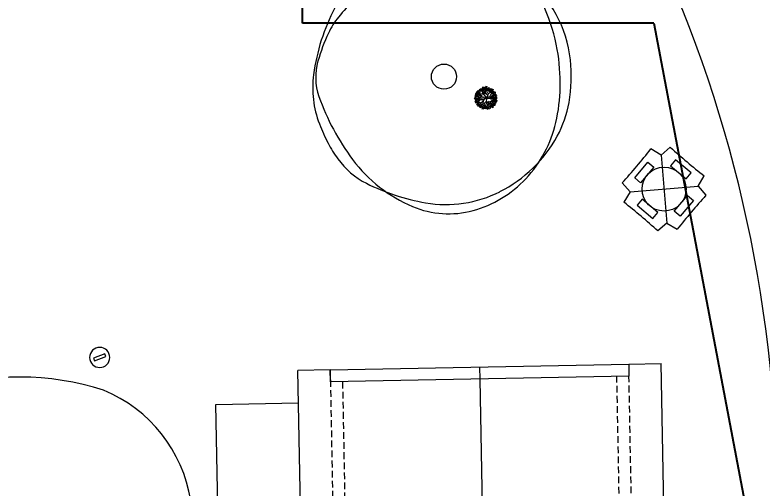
# Model space of a CAD drawing. Extents: x 2080 to 102394, y 2071 to 93424.
# Drawn here: x 88081 to 88637, y 80015 to 80368 of the extents above; entities that cross this region are included whole.
import ezdxf

# ---------------------------------------------------------------- set-up
doc = ezdxf.new("R2010")
doc.units = 0
doc.header["$LTSCALE"] = 20
doc.header["$MEASUREMENT"] = 0
doc.linetypes.add('HIDDEN', pattern=[0.375, 0.25, -0.125])
for name, color, linetype in [('ELEC', 11, 'Continuous'), ('PLANTS', 3, 'Continuous'), ('road', 2, 'Continuous'), ('Roof lilne', 31, 'Continuous'), ('wall', 13, 'Continuous')]:
    doc.layers.add(name, color=color, linetype=linetype)
for name, color, linetype, lineweight in [('fence', 13, 'FENCELINE2', 40), ('Mango tree', 96, 'Continuous', 5), ('tree', 60, 'Continuous', 0)]:
    doc.layers.add(name, color=color, linetype=linetype, lineweight=lineweight)
doc.linetypes.add('FENCELINE2', pattern='A,0.25,-0.1,[132,ltypeshp.shx,S=0.1,R=0,X=-0.1,Y=0],-0.1,1', length=1.45)

# ---------------------------------------------------------------- blocks, each defined once
blk = doc.blocks.new('TREE')
at = {"layer": 'tree', "linetype": 'ByBlock'}
for p, q in [((-0.47, 0.529), (-0.375, 0.452)), ((-0.47, 0.486), (-0.384, 0.511)), ((-0.468, 0.369), (-0.453, 0.476)), ((-0.437, 0.456), (-0.423, 0.564)), ((-0.314, 0.437), (-0.412, 0.488)), ((-0.314, 0.437), (-0.398, 0.504)), ((-0.388, 0.355), (-0.374, 0.462)), ((-0.365, 0.37), (-0.351, 0.477)), ((-0.362, 0.522), (-0.276, 0.546)), ((-0.361, 0.564), (-0.266, 0.488)), ((-0.329, 0.492), (-0.314, 0.599)), ((-0.306, 0.575), (-0.22, 0.6)), ((-0.29, 0.511), (-0.303, 0.57)), ((-0.206, 0.427), (-0.29, 0.511)), ((-0.273, 0.545), (-0.259, 0.653)), ((-0.224, 0.58), (-0.128, 0.503)), ((-0.224, 0.537), (-0.138, 0.562)), ((-0.207, 0.433), (-0.217, 0.605)), ((-0.205, 0.66), (-0.11, 0.584)), ((-0.205, 0.617), (-0.119, 0.642)), ((-0.191, 0.507), (-0.177, 0.615)), ((-0.172, 0.588), (-0.158, 0.695)), ((-0.14, 0.483), (-0.144, 0.522)), ((-0.112, 0.385), (-0.14, 0.483)), ((-0.135, 0.66), (-0.04, 0.584)), ((-0.135, 0.617), (-0.049, 0.642)), ((-0.118, 0.513), (-0.032, 0.538)), ((-0.117, 0.556), (-0.022, 0.479)), ((-0.103, 0.588), (-0.088, 0.695)), ((-0.089, 0.461), (-0.087, 0.635)), ((-0.081, 0.379), (-0.089, 0.461)), ((-0.085, 0.483), (-0.071, 0.591)), ((-0.063, 0.631), (0.032, 0.555)), ((-0.063, 0.588), (0.023, 0.613)), ((-0.055, 0.643), (-0.052, 0.59)), ((-0.052, 0.59), (-0.011, 0.48)), ((-0.047, 0.644), (-0.047, 0.611)), ((-0.042, 0.6), (-0.035, 0.643)), ((-0.005, 0.464), (-0.042, 0.6)), ((-0.033, 0.707), (0.062, 0.63)), ((-0.033, 0.664), (0.053, 0.689)), ((-0.03, 0.559), (-0.016, 0.666)), ((-0.026, 0.376), (-0.012, 0.483)), ((-0.009, 0.399), (-0.005, 0.464)), ((-0.003, 0.515), (0.083, 0.54)), ((-0.002, 0.558), (0.093, 0.481)), ((0, 0.398), (0.001, 0.473)), ((0.001, 0.473), (0.029, 0.592)), ((0.039, 0.586), (0.006, 0.477)), ((0.017, 0.613), (0.103, 0.638)), ((0.018, 0.656), (0.113, 0.579)), ((0.029, 0.592), (0.023, 0.645)), ((0.03, 0.485), (0.044, 0.593)), ((0.035, 0.641), (0.033, 0.588)), ((0.044, 0.637), (0.039, 0.586)), ((0.05, 0.583), (0.064, 0.691)), ((0.15, 0.552), (0.105, 0.639)), ((0.123, 0.629), (0.219, 0.552)), ((0.123, 0.586), (0.209, 0.611)), ((0.177, 0.413), (0.15, 0.552)), ((0.156, 0.556), (0.17, 0.664)), ((0.163, 0.545), (0.224, 0.6)), ((0.169, 0.409), (0.163, 0.545)), ((0.181, 0.406), (0.226, 0.503)), ((0.189, 0.465), (0.284, 0.388)), ((0.205, 0.587), (0.301, 0.511)), ((0.205, 0.544), (0.291, 0.569)), ((0.221, 0.392), (0.235, 0.5)), ((0.226, 0.503), (0.287, 0.569)), ((0.238, 0.515), (0.252, 0.622)), ((0.246, 0.432), (0.332, 0.456)), ((0.247, 0.474), (0.342, 0.398)), ((0.265, 0.373), (0.282, 0.487)), ((0.274, 0.368), (0.285, 0.482)), ((0.279, 0.402), (0.293, 0.509)), ((0.282, 0.487), (0.332, 0.535)), ((0.297, 0.5), (0.383, 0.525)), ((0.298, 0.543), (0.393, 0.466)), ((0.33, 0.47), (0.344, 0.578)), ((0.357, 0.405), (0.397, 0.482)), ((0.373, 0.553), (0.468, 0.477)), ((0.373, 0.511), (0.459, 0.535)), ((0.405, 0.481), (0.42, 0.589)), ((0.41, 0.471), (0.505, 0.395)), ((0.442, 0.399), (0.456, 0.507)), ((0.547, 0.373), (0.561, 0.48)), ((-0.696, 0.067), (-0.61, 0.091)), ((-0.695, 0.109), (-0.6, 0.033)), ((-0.674, 0.161), (-0.588, 0.186)), ((-0.673, 0.204), (-0.578, 0.127)), ((-0.663, 0.037), (-0.649, 0.145)), ((-0.551, 0.034), (-0.643, -0.019)), ((-0.641, 0.132), (-0.626, 0.239)), ((-0.554, 0.036), (-0.634, 0.064)), ((-0.624, 0.307), (-0.538, 0.332)), ((-0.623, 0.35), (-0.528, 0.273)), ((-0.52, 0.114), (-0.622, 0.141)), ((-0.617, 0.009), (-0.522, -0.068)), ((-0.603, 0.078), (-0.517, 0.103)), ((-0.602, 0.121), (-0.507, 0.045)), ((-0.601, 0.221), (-0.506, 0.145)), ((-0.601, 0.179), (-0.515, 0.203)), ((-0.591, 0.277), (-0.577, 0.385)), ((-0.585, -0.064), (-0.571, 0.044)), ((-0.509, 0.25), (-0.584, 0.249)), ((-0.57, 0.049), (-0.556, 0.156)), ((-0.568, 0.149), (-0.554, 0.256)), ((-0.565, 0.242), (-0.479, 0.267)), ((-0.564, 0.285), (-0.469, 0.209)), ((-0.478, 0.18), (-0.563, 0.306)), ((-0.561, 0.308), (-0.547, 0.415)), ((-0.443, 0.057), (-0.551, 0.034)), ((-0.543, 0.367), (-0.457, 0.391)), ((-0.542, 0.409), (-0.447, 0.333)), ((-0.532, 0.213), (-0.518, 0.32)), ((-0.449, 0.308), (-0.531, 0.364)), ((-0.48, 0.328), (-0.524, 0.371)), ((-0.459, 0.055), (-0.523, 0.114)), ((-0.444, 0.06), (-0.52, 0.114)), ((-0.518, 0.024), (-0.423, -0.053)), ((-0.518, -0.019), (-0.433, 0.006)), ((-0.481, 0.182), (-0.517, 0.182)), ((-0.475, 0.329), (-0.514, 0.378)), ((-0.51, 0.337), (-0.496, 0.444)), ((-0.476, 0.233), (-0.509, 0.25)), ((-0.501, 0.398), (-0.415, 0.423)), ((-0.5, 0.441), (-0.405, 0.364)), ((-0.452, 0.377), (-0.492, 0.415)), ((-0.486, -0.048), (-0.471, 0.059)), ((-0.422, 0.097), (-0.478, 0.18)), ((-0.395, 0.219), (-0.476, 0.233)), ((-0.354, 0.341), (-0.452, 0.377)), ((-0.39, 0.223), (-0.449, 0.308)), ((-0.447, 0.273), (-0.351, 0.196)), ((-0.447, 0.23), (-0.361, 0.255)), ((-0.407, 0.225), (-0.445, 0.305)), ((-0.4, 0.037), (-0.443, 0.057)), ((-0.41, 0.046), (-0.425, 0.1)), ((-0.393, 0.041), (-0.422, 0.097)), ((-0.414, 0.2), (-0.4, 0.308)), ((-0.207, 0.033), (-0.4, 0.037)), ((-0.398, 0.399), (-0.312, 0.424)), ((-0.397, 0.442), (-0.302, 0.366)), ((-0.235, 0.3), (-0.39, 0.307)), ((-0.299, 0.218), (-0.39, 0.223)), ((-0.228, 0.012), (-0.389, 0.033)), ((-0.295, 0.373), (-0.384, 0.406)), ((-0.284, 0.274), (-0.354, 0.341)), ((-0.26, 0.197), (-0.339, 0.217)), ((-0.21, 0.018), (-0.329, -0.041)), ((-0.132, 0.037), (-0.324, -0.049)), ((-0.295, 0.371), (-0.314, 0.437)), ((-0.312, 0.273), (-0.217, 0.196)), ((-0.312, 0.23), (-0.227, 0.255)), ((-0.262, 0.214), (-0.299, 0.218)), ((-0.252, 0.302), (-0.298, 0.373)), ((-0.233, 0.303), (-0.295, 0.371)), ((-0.26, 0.236), (-0.284, 0.274)), ((-0.214, 0.023), (-0.282, 0.029)), ((-0.28, 0.2), (-0.265, 0.308)), ((-0.274, 0.404), (-0.179, 0.328)), ((-0.274, 0.361), (-0.188, 0.386)), ((-0.248, 0.16), (-0.262, 0.214)), ((-0.243, 0.166), (-0.26, 0.236)), ((-0.156, 0.05), (-0.248, 0.16)), ((-0.128, 0.063), (-0.243, 0.166)), ((-0.241, 0.332), (-0.227, 0.439)), ((-0.236, 0.178), (-0.14, 0.101)), ((-0.236, 0.135), (-0.15, 0.16)), ((-0.122, 0.26), (-0.233, 0.303)), ((-0.141, 0.058), (-0.223, 0.145)), ((-0.12, 0.397), (-0.213, 0.432)), ((-0.201, 0.034), (-0.21, 0.018)), ((-0.108, 0.377), (-0.206, 0.427)), ((-0.203, 0.106), (-0.189, 0.213)), ((-0.127, 0.055), (-0.201, 0.034)), ((-0.126, 0.049), (-0.197, 0.023)), ((-0.123, 0.268), (-0.192, 0.36)), ((0, 0), (-0.132, 0.037)), ((0, 0), (-0.126, 0.049)), ((-0.08, 0.211), (-0.122, 0.263)), ((-0.075, 0.181), (-0.122, 0.26)), ((-0.038, 0.025), (-0.118, 0.056)), ((-0.075, 0.245), (-0.108, 0.377)), ((-0.106, 0.295), (-0.02, 0.319)), ((-0.105, 0.337), (-0.01, 0.261)), ((-0.095, 0.334), (-0.081, 0.379)), ((-0.083, 0.292), (-0.09, 0.349)), ((-0.077, 0.189), (-0.075, 0.245)), ((-0.062, 0.105), (-0.077, 0.189)), ((-0.055, 0.145), (-0.076, 0.201)), ((-0.073, 0.265), (-0.058, 0.372)), ((-0.042, 0.069), (-0.062, 0.105)), ((-0.061, 0.128), (-0.023, 0.204)), ((-0.056, 0.1), (-0.061, 0.128)), ((-0.059, 0.448), (0.036, 0.372)), ((-0.059, 0.406), (0.027, 0.43)), ((-0.013, 0.029), (-0.058, 0.078)), ((0.006, 0.047), (-0.056, 0.1)), ((-0.003, 0.034), (-0.042, 0.069)), ((-0.005, 0.03), (-0.038, 0.025)), ((0, 0.003), (-0.026, -0.046)), ((-0.019, 0.017), (-0.002, 0.014)), ((0, 0.003), (-0.014, -0.047)), ((0.069, 0.306), (-0.009, 0.399)), ((0.04, 0.032), (-0.005, 0.03)), ((-0.002, 0.014), (0.04, 0.032)), ((0.07, 0.32), (0, 0.398)), ((0, 0), (0.044, 0.025)), ((0, 0), (0.091, -0.073)), ((0, 0), (0.139, -0.009)), ((0.002, 0.037), (0.098, 0.216)), ((0.016, 0.04), (0.088, 0.177)), ((0.043, 0.047), (0.016, 0.04)), ((0.088, 0.177), (0.038, 0.06)), ((0.099, 0.176), (0.043, 0.047)), ((0.044, 0.025), (0.111, 0.187)), ((0.046, 0.011), (0.134, 0.001)), ((0.092, 0.251), (0.069, 0.306)), ((0.106, 0.27), (0.07, 0.32)), ((0.075, 0.363), (0.171, 0.286)), ((0.075, 0.32), (0.161, 0.345)), ((0.097, 0.224), (0.092, 0.251)), ((0.098, 0.216), (0.099, 0.176)), ((0.106, 0.267), (0.141, 0.293)), ((0.106, 0.239), (0.143, 0.282)), ((0.111, 0.187), (0.106, 0.239)), ((0.108, 0.29), (0.122, 0.398)), ((0.134, 0.001), (0.198, 0.023)), ((0.139, -0.009), (0.204, 0.018)), ((0.141, 0.293), (0.169, 0.409)), ((0.143, 0.282), (0.177, 0.413)), ((0.146, 0.28), (0.235, 0.3)), ((0.233, 0.311), (0.147, 0.288)), ((0.171, 0.245), (0.266, 0.168)), ((0.188, 0.422), (0.274, 0.447)), ((0.219, 0.164), (0.188, 0.228)), ((0.188, 0.228), (0.219, 0.13)), ((0.198, 0.023), (0.21, 0.064)), ((0.203, 0.172), (0.217, 0.28)), ((0.204, 0.018), (0.217, 0.054)), ((0.208, 0.013), (0.249, 0.015)), ((0.21, 0.064), (0.221, 0.147)), ((0.214, 0.023), (0.246, 0.017)), ((0.217, 0.054), (0.23, 0.163)), ((0.219, 0.161), (0.256, 0.226)), ((0.23, 0.163), (0.264, 0.224)), ((0.235, 0.3), (0.267, 0.359)), ((0.246, 0.017), (0.311, 0.048)), ((0.249, 0.312), (0.344, 0.236)), ((0.249, 0.269), (0.335, 0.294)), ((0.249, 0.015), (0.323, 0.041)), ((0.258, 0.229), (0.331, 0.294)), ((0.264, 0.224), (0.401, 0.242)), ((0.267, 0.359), (0.357, 0.405)), ((0.282, 0.24), (0.296, 0.347)), ((0.311, 0.048), (0.336, 0.133)), ((0.317, 0.046), (0.389, 0.033)), ((0.331, 0.373), (0.417, 0.398)), ((0.331, 0.294), (0.411, 0.316)), ((0.332, 0.416), (0.427, 0.34)), ((0.336, 0.133), (0.424, 0.159)), ((0.343, 0.291), (0.426, 0.31)), ((0.364, 0.344), (0.378, 0.451)), ((0.387, 0.266), (0.402, 0.373)), ((0.389, 0.033), (0.456, 0.05)), ((0.394, 0.036), (0.45, 0.001)), ((0.401, 0.242), (0.545, 0.235)), ((0.403, 0.15), (0.428, 0.151)), ((0.409, 0.429), (0.495, 0.453)), ((0.411, 0.316), (0.458, 0.439)), ((0.412, 0.313), (0.536, 0.357)), ((0.418, 0.213), (0.513, 0.137)), ((0.418, 0.17), (0.504, 0.195)), ((0.424, 0.159), (0.482, 0.194)), ((0.424, 0.159), (0.503, 0.136)), ((0.426, 0.31), (0.537, 0.349)), ((0.428, 0.151), (0.498, 0.132)), ((0.542, 0.338), (0.432, 0.308)), ((0.539, -0.18), (0.432, 0.012)), ((0.444, 0.355), (0.539, 0.278)), ((0.444, 0.312), (0.53, 0.337)), ((0.45, 0.001), (0.533, 0.007)), ((0.451, 0.141), (0.465, 0.248)), ((0.453, 0.094), (0.548, 0.017)), ((0.456, 0.05), (0.507, 0.095)), ((0.466, 0.002), (0.561, -0.075)), ((0.477, 0.283), (0.491, 0.39)), ((0.482, 0.194), (0.552, 0.312)), ((0.492, 0.113), (0.578, 0.138)), ((0.493, 0.156), (0.588, 0.079)), ((0.496, 0.109), (0.591, 0.032)), ((0.503, 0.136), (0.618, 0.152)), ((0.507, 0.097), (0.612, 0.171)), ((0.507, 0.095), (0.572, 0.089)), ((0.514, 0.402), (0.6, 0.427)), ((0.515, 0.445), (0.61, 0.369)), ((0.525, 0.083), (0.539, 0.191)), ((0.525, 0.036), (0.611, 0.061)), ((0.533, 0.007), (0.64, -0.062)), ((0.536, 0.007), (0.638, -0.031)), ((0.543, 0.287), (0.638, 0.21)), ((0.543, 0.244), (0.629, 0.269)), ((0.545, 0.235), (0.583, 0.261)), ((0.558, 0.007), (0.572, 0.114)), ((0.572, 0.089), (0.628, 0.107)), ((0.576, 0.214), (0.59, 0.322)), ((0.582, -0.077), (0.597, 0.031)), ((0.591, 0.075), (0.677, 0.099)), ((0.592, 0.117), (0.687, 0.041)), ((0.61, -0.014), (0.696, 0.011)), ((0.611, 0.029), (0.706, -0.047)), ((0.624, 0.045), (0.638, 0.152)), ((0.643, -0.043), (0.657, 0.064)), ((-0.682, -0.055), (-0.587, -0.131)), ((-0.682, -0.098), (-0.597, -0.073)), ((-0.669, -0.223), (-0.583, -0.198)), ((-0.65, -0.127), (-0.635, -0.02)), ((-0.454, -0.073), (-0.64, -0.051)), ((-0.632, -0.239), (-0.536, -0.316)), ((-0.632, -0.282), (-0.546, -0.257)), ((-0.529, -0.128), (-0.626, -0.133)), ((-0.621, -0.164), (-0.525, -0.241)), ((-0.621, -0.207), (-0.535, -0.182)), ((-0.618, -0.034), (-0.532, -0.009)), ((-0.526, -0.13), (-0.611, -0.175)), ((-0.455, -0.168), (-0.611, -0.187)), ((-0.607, -0.197), (-0.556, -0.183)), ((-0.553, -0.188), (-0.605, -0.205)), ((-0.599, -0.312), (-0.585, -0.204)), ((-0.588, -0.237), (-0.574, -0.129)), ((-0.468, -0.173), (-0.583, -0.255)), ((-0.506, -0.281), (-0.565, -0.299)), ((-0.558, -0.304), (-0.462, -0.38)), ((-0.558, -0.347), (-0.472, -0.322)), ((-0.477, -0.172), (-0.553, -0.188)), ((-0.454, -0.076), (-0.529, -0.128)), ((-0.525, -0.376), (-0.511, -0.269)), ((-0.478, -0.282), (-0.508, -0.303)), ((-0.37, -0.277), (-0.506, -0.281)), ((-0.417, -0.327), (-0.504, -0.395)), ((-0.423, -0.345), (-0.497, -0.402)), ((-0.488, -0.392), (-0.392, -0.468)), ((-0.488, -0.435), (-0.402, -0.41)), ((-0.484, -0.411), (-0.423, -0.345)), ((-0.409, -0.34), (-0.482, -0.422)), ((-0.407, -0.172), (-0.477, -0.172)), ((-0.469, -0.176), (-0.374, -0.253)), ((-0.469, -0.219), (-0.384, -0.194)), ((-0.461, -0.26), (-0.365, -0.337)), ((-0.461, -0.303), (-0.375, -0.278)), ((-0.387, -0.146), (-0.455, -0.168)), ((-0.455, -0.464), (-0.441, -0.357)), ((-0.334, -0.044), (-0.454, -0.076)), ((-0.342, -0.062), (-0.452, -0.073)), ((-0.442, -0.536), (-0.428, -0.429)), ((-0.437, -0.248), (-0.422, -0.141)), ((-0.428, -0.333), (-0.414, -0.225)), ((-0.404, -0.341), (-0.422, -0.465)), ((-0.417, -0.165), (-0.398, -0.159)), ((-0.395, -0.276), (-0.417, -0.327)), ((-0.39, -0.275), (-0.409, -0.34)), ((-0.407, -0.172), (-0.4, -0.227)), ((-0.324, -0.049), (-0.4, -0.184)), ((-0.4, -0.184), (-0.39, -0.275)), ((-0.4, -0.227), (-0.395, -0.276)), ((-0.399, -0.472), (-0.313, -0.447)), ((-0.398, -0.429), (-0.303, -0.505)), ((-0.343, -0.421), (-0.396, -0.488)), ((-0.329, -0.041), (-0.387, -0.146)), ((-0.37, -0.277), (-0.303, -0.243)), ((-0.325, -0.247), (-0.37, -0.277)), ((-0.366, -0.501), (-0.351, -0.394)), ((-0.285, -0.131), (-0.347, -0.181)), ((-0.279, -0.382), (-0.343, -0.421)), ((-0.342, -0.35), (-0.247, -0.426)), ((-0.342, -0.393), (-0.256, -0.368)), ((-0.206, -0.219), (-0.325, -0.247)), ((-0.309, -0.422), (-0.295, -0.315)), ((-0.303, -0.243), (-0.21, -0.231)), ((-0.268, -0.436), (-0.288, -0.496)), ((-0.171, -0.129), (-0.285, -0.131)), ((-0.172, -0.14), (-0.282, -0.134)), ((-0.239, -0.305), (-0.279, -0.382)), ((-0.276, -0.387), (-0.268, -0.436)), ((-0.188, -0.191), (-0.235, -0.311)), ((-0.235, -0.311), (-0.207, -0.482)), ((-0.161, -0.155), (-0.227, -0.298)), ((-0.222, -0.35), (-0.127, -0.426)), ((-0.222, -0.392), (-0.137, -0.368)), ((-0.19, -0.422), (-0.175, -0.315)), ((-0.163, -0.13), (-0.188, -0.191)), ((-0.114, -0.27), (-0.177, -0.373)), ((-0.172, -0.262), (-0.086, -0.237)), ((-0.171, -0.219), (-0.076, -0.295)), ((-0.078, -0.099), (-0.163, -0.13)), ((-0.133, -0.136), (-0.161, -0.155)), ((-0.16, -0.164), (-0.132, -0.198)), ((-0.069, -0.103), (-0.158, -0.138)), ((-0.112, -0.359), (-0.155, -0.473)), ((-0.106, -0.381), (-0.152, -0.472)), ((-0.149, -0.159), (-0.079, -0.113)), ((-0.149, -0.159), (-0.133, -0.192)), ((-0.139, -0.291), (-0.125, -0.184)), ((-0.133, -0.192), (-0.055, -0.238)), ((-0.132, -0.198), (-0.107, -0.275)), ((-0.127, -0.208), (-0.055, -0.238)), ((-0.117, -0.218), (-0.106, -0.28)), ((-0.107, -0.275), (-0.112, -0.359)), ((-0.11, -0.295), (-0.106, -0.381)), ((-0.102, -0.288), (-0.096, -0.39)), ((-0.096, -0.39), (-0.033, -0.466)), ((-0.092, -0.455), (-0.006, -0.43)), ((-0.091, -0.412), (0.004, -0.489)), ((-0.019, -0.332), (-0.084, -0.48)), ((-0.026, -0.046), (-0.078, -0.099)), ((-0.014, -0.047), (-0.069, -0.103)), ((0.004, -0.038), (-0.063, -0.105)), ((-0.059, -0.485), (-0.045, -0.377)), ((-0.055, -0.238), (-0.018, -0.338)), ((-0.011, -0.334), (-0.049, -0.242)), ((-0.049, -0.39), (-0.027, -0.322)), ((-0.018, -0.338), (0.05, -0.461)), ((-0.008, -0.336), (0.113, -0.369)), ((-0.008, -0.35), (0.116, -0.374)), ((0.079, -0.072), (-0.003, -0.031)), ((-0.003, -0.05), (0.044, -0.129)), ((0, -0.016), (0.079, -0.072)), ((0.007, -0.04), (0.046, -0.126)), ((0.022, -0.012), (0.134, -0.013)), ((0.129, -0.165), (0.041, -0.112)), ((0.044, -0.129), (0.133, -0.189)), ((0.046, -0.126), (0.13, -0.176)), ((0.068, -0.426), (0.164, -0.502)), ((0.068, -0.469), (0.154, -0.444)), ((0.07, -0.421), (0.156, -0.396)), ((0.071, -0.378), (0.166, -0.455)), ((0.078, -0.078), (0.151, -0.08)), ((0.091, -0.073), (0.155, -0.074)), ((0.101, -0.498), (0.115, -0.391)), ((0.103, -0.45), (0.117, -0.343)), ((0.113, -0.369), (0.15, -0.424)), ((0.118, -0.365), (0.26, -0.428)), ((0.13, -0.176), (0.158, -0.274)), ((0.132, -0.17), (0.336, -0.203)), ((0.14, -0.213), (0.235, -0.29)), ((0.14, -0.256), (0.226, -0.231)), ((0.145, -0.229), (0.153, -0.393)), ((0.15, -0.424), (0.207, -0.482)), ((0.151, -0.08), (0.196, -0.117)), ((0.155, -0.074), (0.169, -0.091)), ((0.158, -0.274), (0.224, -0.316)), ((0.169, -0.091), (0.199, -0.117)), ((0.172, -0.286), (0.187, -0.178)), ((0.191, -0.413), (0.277, -0.388)), ((0.192, -0.37), (0.287, -0.447)), ((0.199, -0.117), (0.211, -0.159)), ((0.2, -0.122), (0.28, -0.1)), ((0.291, -0.098), (0.201, -0.111)), ((0.211, -0.159), (0.258, -0.235)), ((0.216, -0.119), (0.216, -0.153)), ((0.216, -0.153), (0.259, -0.224)), ((0.224, -0.316), (0.223, -0.378)), ((0.223, -0.378), (0.261, -0.503)), ((0.224, -0.442), (0.238, -0.335)), ((0.226, -0.313), (0.278, -0.369)), ((0.235, -0.259), (0.331, -0.336)), ((0.235, -0.302), (0.321, -0.277)), ((0.247, -0.45), (0.265, -0.545)), ((0.258, -0.235), (0.307, -0.28)), ((0.259, -0.224), (0.326, -0.243)), ((0.26, -0.428), (0.35, -0.533)), ((0.268, -0.332), (0.282, -0.224)), ((0.309, -0.274), (0.269, -0.233)), ((0.269, -0.233), (0.328, -0.252)), ((0.28, -0.1), (0.361, -0.1)), ((0.307, -0.28), (0.318, -0.39)), ((0.317, -0.417), (0.403, -0.392)), ((0.318, -0.374), (0.413, -0.451)), ((0.318, -0.39), (0.376, -0.506)), ((0.322, -0.241), (0.408, -0.216)), ((0.323, -0.198), (0.418, -0.275)), ((0.401, -0.488), (0.324, -0.398)), ((0.326, -0.243), (0.348, -0.287)), ((0.336, -0.203), (0.433, -0.262)), ((0.348, -0.287), (0.422, -0.314)), ((0.35, -0.281), (0.568, -0.298)), ((0.35, -0.446), (0.364, -0.339)), ((0.352, -0.548), (0.366, -0.441)), ((0.355, -0.099), (0.432, -0.075)), ((0.355, -0.27), (0.37, -0.163)), ((0.361, -0.1), (0.461, -0.159)), ((0.391, -0.495), (0.362, -0.453)), ((0.362, -0.453), (0.382, -0.505)), ((0.371, -0.479), (0.457, -0.454)), ((0.372, -0.436), (0.467, -0.513)), ((0.392, -0.3), (0.558, -0.305)), ((0.404, -0.509), (0.418, -0.401)), ((0.405, -0.334), (0.491, -0.309)), ((0.406, -0.291), (0.501, -0.368)), ((0.422, -0.314), (0.489, -0.409)), ((0.429, -0.202), (0.524, -0.279)), ((0.432, -0.075), (0.535, -0.071)), ((0.438, -0.363), (0.453, -0.256)), ((0.451, -0.001), (0.547, -0.192)), ((0.459, -0.372), (0.554, -0.449)), ((0.459, -0.415), (0.545, -0.39)), ((0.461, -0.159), (0.582, -0.147)), ((0.461, -0.275), (0.475, -0.167)), ((0.466, -0.041), (0.552, -0.016)), ((0.488, -0.218), (0.503, -0.11)), ((0.488, -0.336), (0.574, -0.311)), ((0.489, -0.293), (0.584, -0.369)), ((0.492, -0.444), (0.506, -0.337)), ((0.498, -0.069), (0.584, -0.044)), ((0.499, -0.026), (0.594, -0.103)), ((0.5, -0.309), (0.586, -0.284)), ((0.514, -0.191), (0.529, -0.084)), ((0.521, -0.365), (0.535, -0.258)), ((0.528, -0.209), (0.623, -0.285)), ((0.528, -0.252), (0.613, -0.227)), ((0.547, -0.192), (0.592, -0.243)), ((0.55, -0.004), (0.645, -0.081)), ((0.55, -0.047), (0.636, -0.022)), ((0.554, -0.182), (0.649, -0.259)), ((0.554, -0.225), (0.639, -0.2)), ((0.634, -0.043), (0.557, -0.003)), ((0.562, -0.138), (0.658, -0.214)), ((0.562, -0.181), (0.648, -0.156)), ((0.582, -0.147), (0.612, -0.162)), ((0.595, -0.21), (0.609, -0.103)), ((-0.475, -0.506), (-0.389, -0.482)), ((-0.474, -0.464), (-0.379, -0.54)), ((-0.38, -0.584), (-0.294, -0.559)), ((-0.379, -0.541), (-0.284, -0.618)), ((-0.347, -0.614), (-0.333, -0.506)), ((-0.255, -0.573), (-0.169, -0.548)), ((-0.254, -0.53), (-0.159, -0.607)), ((-0.213, -0.463), (-0.252, -0.579)), ((-0.209, -0.482), (-0.24, -0.585)), ((-0.207, -0.482), (-0.235, -0.596)), ((-0.222, -0.602), (-0.208, -0.495)), ((-0.219, -0.63), (-0.123, -0.707)), ((-0.219, -0.673), (-0.133, -0.648)), ((-0.186, -0.702), (-0.172, -0.595)), ((-0.185, -0.589), (-0.099, -0.564)), ((-0.184, -0.546), (-0.089, -0.622)), ((-0.142, -0.549), (-0.158, -0.619)), ((-0.155, -0.473), (-0.142, -0.549)), ((-0.152, -0.475), (-0.115, -0.511)), ((-0.152, -0.618), (-0.138, -0.511)), ((-0.128, -0.611), (-0.033, -0.688)), ((-0.128, -0.654), (-0.043, -0.629)), ((-0.096, -0.683), (-0.081, -0.576)), ((-0.063, -0.521), (-0.092, -0.63)), ((-0.034, -0.463), (-0.063, -0.521)), ((-0.046, -0.61), (0.04, -0.585)), ((-0.045, -0.567), (0.05, -0.644)), ((-0.033, -0.466), (-0.018, -0.508)), ((-0.029, -0.656), (0.067, -0.732)), ((-0.029, -0.698), (0.057, -0.674)), ((-0.018, -0.508), (-0.018, -0.637)), ((-0.017, -0.547), (0.01, -0.641)), ((-0.013, -0.64), (0.001, -0.532)), ((-0.002, -0.637), (-0.013, -0.583)), ((0.004, -0.728), (0.018, -0.621)), ((0.01, -0.616), (0.096, -0.591)), ((0.011, -0.573), (0.106, -0.649)), ((0.043, -0.645), (0.057, -0.538)), ((0.05, -0.461), (0.132, -0.517)), ((0.051, -0.469), (0.065, -0.634)), ((0.074, -0.635), (0.052, -0.477)), ((0.077, -0.644), (0.163, -0.62)), ((0.078, -0.602), (0.173, -0.678)), ((0.11, -0.674), (0.125, -0.567)), ((0.12, -0.496), (0.216, -0.573)), ((0.12, -0.539), (0.206, -0.514)), ((0.132, -0.517), (0.198, -0.609)), ((0.153, -0.568), (0.167, -0.461)), ((0.178, -0.59), (0.274, -0.666)), ((0.178, -0.633), (0.264, -0.608)), ((0.207, -0.482), (0.209, -0.59)), ((0.211, -0.662), (0.225, -0.555)), ((0.239, -0.56), (0.325, -0.535)), ((0.24, -0.517), (0.335, -0.593)), ((0.244, -0.559), (0.339, -0.635)), ((0.244, -0.602), (0.33, -0.577)), ((0.261, -0.503), (0.292, -0.568)), ((0.266, -0.53), (0.284, -0.575)), ((0.272, -0.589), (0.286, -0.482)), ((0.277, -0.631), (0.291, -0.524)), ((0.319, -0.476), (0.415, -0.553)), ((0.319, -0.519), (0.405, -0.494))]:
    blk.add_line(p, q, dxfattribs=at)
blk = doc.blocks.new('T3')
at = {"color": 3, "linetype": 'Continuous'}
blk.add_circle((0.0075, -0.0006), 0.0467, dxfattribs=at)
for centre, radius, start, end in [((0.1024, -0.0008), 0.4778, 86.5891, 106.3683), ((0.1171, 0.2465), 0.2301, 38.2099, 86.5855), ((0.0278, -0.1235), 0.5914, 95.7743, 119.9478), ((0.1287, -0.0904), 0.5712, 106.3689, 124.4478), ((0.0157, -0.0047), 0.472, 51.5393, 95.7734), ((-0.1006, 0.0992), 0.3344, 119.9475, 152.2845), ((-0.2125, -0.013), 0.6496, 9.9831, 38.21), ((0.7005, -0.9241), 1.5821, 124.4458, 130.3031), ((0.0312, 0.0148), 0.4471, 6.0223, 51.5393), ((-0.029, -0.0639), 0.4542, 130.3005, 141.2454), ((0.263, -0.0918), 0.745, 152.2851, 172.4004), ((-0.1535, 0.036), 0.2946, 141.2444, 154.9906), ((0.2312, -0.1435), 0.7191, 154.9924, 163.7785), ((-0.2858, -0.0259), 0.724, 358.8883, 9.9833), ((-0.2526, -0.0027), 0.2152, 163.7797, 199.3828), ((-0.0951, 0.0014), 0.5742, 350.2301, 6.0232), ((-0.1071, -0.0424), 0.3717, 172.3996, 201.0285), ((-0.198, -0.0276), 0.6362, 347.0493, 358.8877), ((0.3677, 0.2155), 0.8728, 199.3819, 216.8466), ((0.0738, -0.0277), 0.4027, 331.3474, 350.2303), ((0.1608, 0.0605), 0.6586, 201.0235, 207.8216), ((-0.0191, -0.0688), 0.4527, 316.7622, 347.0499), ((-0.0112, 0.0188), 0.4996, 296.8801, 331.348), ((0.0248, -0.0113), 0.5049, 207.8204, 215.5805), ((-0.1491, -0.1357), 0.2911, 215.5851, 243.3801), ((0.1028, 0.0169), 0.5417, 216.8467, 247.0462), ((0.0032, -0.0897), 0.4221, 285.3686, 316.7631), ((0.0747, 0.311), 0.7907, 243.3844, 260.1468), ((0.015, -0.0329), 0.4417, 260.1457, 296.8807), ((0.0246, -0.1677), 0.3412, 247.0472, 285.3699)]:
    blk.add_arc(centre, radius, start, end, dxfattribs=at)
blk = doc.blocks.new('A$C1BE224B4')
for p, q in [((-85.5, 192), (-85.5, 135)), ((-85.5, 192), (85.5, 192)), ((85.5, 192), (85.5, 135)), ((-67.5, 187.5), (-67.5, 183)), ((-67.5, 187.5), (-13.5, 187.5)), ((-13.5, 183), (-13.5, 187.5)), ((13.5, 187.5), (67.5, 187.5)), ((13.5, 183), (13.5, 187.5)), ((67.5, 187.5), (67.5, 183)), ((-76.5, 183), (-76.5, 135)), ((-76.5, 183), (-67.5, 183)), ((-13.5, 183), (-4.5, 183)), ((-4.5, 135), (-4.5, 183)), ((4.5, 183), (13.5, 183)), ((4.5, 135), (4.5, 183)), ((67.5, 183), (76.5, 183)), ((76.5, 183), (76.5, 135)), ((-85.51, -168), (-85.51, -135)), ((-76.51, -159), (-76.51, -135)), ((76.49, -159), (76.49, -135)), ((85.49, -168), (85.49, -135)), ((-44.5, -159), (-76.51, -159)), ((-44.5, -168), (-44.5, -159)), ((76.49, -159), (43.5, -159)), ((43.5, -168), (43.5, -159)), ((-44.5, -168), (-85.51, -168)), ((-44.5, -168), (-44.5, -196.5)), ((85.49, -168), (43.5, -168)), ((43.5, -168), (43.5, -196.5)), ((-83.5, -196.5), (-83.5, -236.5)), ((-44.5, -196.5), (-44.5, -314.5)), ((43.5, -196.5), (43.5, -314.5)), ((82.5, -196.5), (82.5, -236.5)), ((-44.5, -235.5), (-5.5, -235.5)), ((4.5, -235.5), (43.5, -235.5)), ((-44.5, -245.5), (-5.5, -245.5)), ((4.5, -245.5), (43.5, -245.5)), ((-44.5, -255.5), (-5.5, -255.5)), ((4.5, -255.5), (43.5, -255.5)), ((-44.5, -265.5), (-5.5, -265.5)), ((4.5, -265.5), (43.5, -265.5)), ((-44.5, -275.5), (-5.5, -275.5)), ((-5.5, -275.5), (-44.5, -314.5)), ((-5.5, -275.5), (-5.5, -314.5)), ((4.5, -275.5), (43.5, -275.5)), ((4.5, -275.5), (4.5, -314.5)), ((4.5, -275.5), (43.5, -314.5)), ((-44.5, -314.5), (43.5, -314.5))]:
    blk.add_line(p, q)
at = {"lineweight": -2}
for p, q in [((-44.5, -206.5), (-83.5, -206.5)), ((82.5, -206.5), (43.5, -206.5)), ((-83.5, -216.5), (-44.5, -216.5)), ((82.5, -216.5), (43.5, -216.5)), ((-83.5, -226.5), (-44.5, -226.5)), ((82.5, -226.5), (43.5, -226.5)), ((-83.5, -236.5), (-44.5, -236.5)), ((82.5, -236.5), (43.5, -236.5))]:
    blk.add_line(p, q, dxfattribs=at)
at = {"layer": 'Roof lilne'}
for p, q in [((-217.5, 111), (-217.5, 135)), ((217.5, 135), (-217.5, 135)), ((217.5, 111), (217.5, 135)), ((-208.5, 0), (208.5, 0)), ((-217.5, -111), (-217.5, -135)), ((217.5, -111), (217.5, -135)), ((217.5, -135), (-217.5, -135)), ((-193.5, -196.5), (-193.5, -135)), ((193.5, -196.5), (193.5, -135)), ((-44.5, -196.5), (-193.5, -196.5)), ((43.5, -196.5), (193.5, -196.5))]:
    blk.add_line(p, q, dxfattribs=at)
at = {"layer": 'wall', "color": 2}
for p, q in [((-217.5, -111), (-217.5, 111)), ((-217.5, 111), (-208.5, 111)), ((-208.5, 111), (-208.5, -111)), ((208.5, 111), (208.5, -111)), ((208.5, 111), (217.5, 111)), ((217.5, 111), (217.5, -111)), ((-217.5, 0), (-208.5, 0)), ((208.5, 0), (217.5, 0)), ((-208.5, -111), (-217.5, -111)), ((217.5, -111), (208.5, -111))]:
    blk.add_line(p, q, dxfattribs=at)
at = {"layer": 'wall', "color": 7, "linetype": 'HIDDEN'}
for p, q in [((208.5, 111), (-208.5, 111)), ((208.5, 102), (-208.5, 102)), ((-4.5, 102), (-4.5, -102)), ((4.5, 102), (4.5, -102)), ((-208.5, -102), (208.5, -102)), ((-217.5, -111), (208.5, -111))]:
    blk.add_line(p, q, dxfattribs=at)
at = {"layer": 'wall'}
for p, q in [((-5.5, -235.5), (4.5, -235.5)), ((-5.5, -235.5), (-5.5, -275.5)), ((4.5, -235.5), (4.5, -275.5)), ((4.5, -275.5), (-5.5, -275.5))]:
    blk.add_line(p, q, dxfattribs=at)
blk = doc.blocks.new('A$C2E3D03D7')
at = {"layer": 'ELEC', "linetype": 'Continuous', "ltscale": 0.5}
for p, q in [((30.59, 56.02), (23.38, 61.18)), ((30.59, 56.02), (37.8, 61.18)), ((30.59, 56.02), (30.59, 5.16)), ((5.16, 30.59), (0, 37.8)), ((56.02, 30.59), (61.18, 37.8)), ((5.16, 30.59), (0, 23.38)), ((5.16, 30.59), (56.02, 30.59)), ((56.02, 30.59), (61.18, 23.38)), ((30.59, 5.16), (23.38, 0)), ((30.59, 5.16), (37.8, 0))]:
    blk.add_line(p, q, dxfattribs=at)
for points in [[(9.52, 40.86), (20.31, 51.66), (24.42, 47.56), (13.62, 36.76)], [(51.66, 40.86), (40.86, 51.66), (36.76, 47.56), (47.56, 36.76)], [(9.52, 20.31), (20.31, 9.52), (24.42, 13.62), (13.62, 24.42)], [(51.66, 20.31), (40.86, 9.52), (36.76, 13.62), (47.56, 24.42)]]:
    blk.add_lwpolyline(points, close=True, dxfattribs=at)
blk.add_circle((30.59, 30.59), 16.36, dxfattribs=at)
for centre, start, end in [((-373.61, 434.78), 313.2624, 316.7376), ((434.78, 434.78), 223.2624, 226.7376), ((-373.61, -373.61), 43.2624, 46.7376), ((434.78, -373.61), 133.2624, 136.7376)]:
    blk.add_arc(centre, 545.14, start, end, dxfattribs=at)
blk = doc.blocks.new('A$C16A84746')
at = {"layer": 'ELEC'}
blk.add_lwpolyline([(14.9, 44.1), (61.5, 44.1), (61.5, 32.9), (14.9, 32.9)], close=True, dxfattribs=at)
blk.add_circle((38.5, 38.5), 38.5, dxfattribs=at)

msp = doc.modelspace()

# ---------------------------------------------------------------- linework, layer by layer
at = {"ltscale": 0.5}
for centre, radius, start, end in [((88085.078, 79897.713), 200.861, 71.99752, 107.98669), ((88106.334, 79989.882), 106.955, 9.14709, 67.56261)]:
    msp.add_arc(centre, radius, start, end, dxfattribs=at)
at = {"layer": 'fence', "linetype": 'Continuous', "ltscale": 0.5}
for p, q in [((88295.027, 80361.887, 0), (88295.793, 80593.668, -0.003)), ((88556.168, 80361.887, 0.001), (88295.027, 80361.887, 0.001)), ((88556.168, 80361.887, 0.001), (88634.119, 79950.436))]:
    msp.add_line(p, q, dxfattribs=at)
at = {"layer": 'road', "ltscale": 0.5}
msp.add_arc((87661.383, 80006.502), 986.342, 2.677667, 28.065213, dxfattribs=at)

# ---------------------------------------------------------------- block references
at = {"ltscale": 0.5, "rotation": 271.1063440108968}
msp.add_blockref('A$C1BE224B4', (88430.753, 79888.585), dxfattribs=at)
at = {"layer": 'ELEC', "linetype": 'Continuous', "ltscale": 0.5, "rotation": 4.838476962189209}
msp.add_blockref('A$C2E3D03D7', (88535.911, 80205.301), dxfattribs=at)
at = {"layer": 'ELEC', "linetype": 'Continuous', "ltscale": 0.5, "xscale": -0.1944000000041392, "yscale": 0.1944000000075903, "zscale": 0.1944, "rotation": 200.7708789352497}
msp.add_blockref('A$C16A84746', (88134.602, 80117.514), dxfattribs=at)
at = {"layer": 'Mango tree', "linetype": 'Continuous', "extrusion": (0.00224, -0.003541, 0.999991), "xscale": 12.18546004394542, "yscale": 12.18546004393869, "zscale": 12.18546004394159, "rotation": 51.50199717107232}
msp.add_blockref('TREE', (88431.109, 80306.168, -86.245), dxfattribs=at)
at = {"layer": 'PLANTS', "xscale": 200.7015568390489, "yscale": 200.7015568390489, "zscale": 200.701556839023}
msp.add_blockref('T3', (88398.668, 80322.137, 0.001), dxfattribs=at)

doc.saveas('drawing.dxf')
